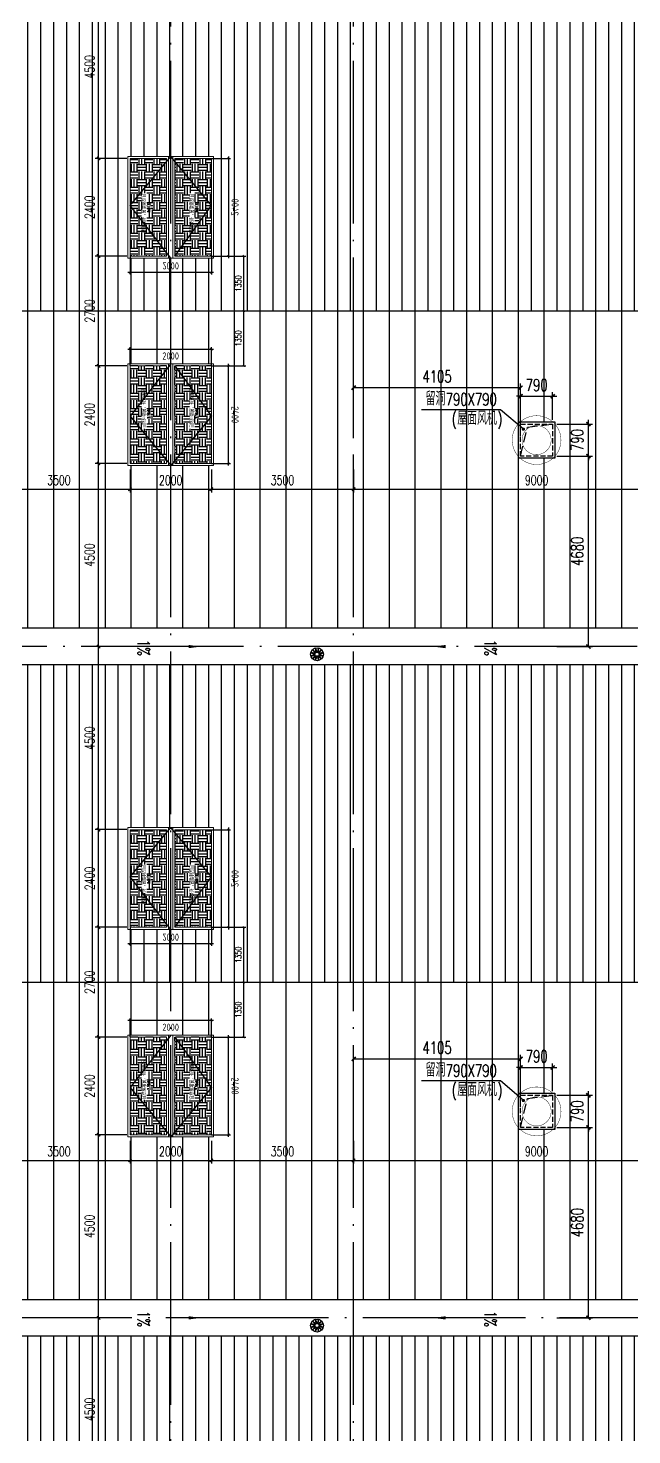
# Model space of a CAD drawing. Extents: x -1313754 to 847533, y 489853 to 941203.
# Drawn here: x 237139 to 251990, y 653694 to 688271 of the extents above; entities that cross this region are included whole.
import ezdxf

# ---------------------------------------------------------------- set-up
doc = ezdxf.new("R2010")
doc.units = 0
doc.header["$LTSCALE"] = 1000
doc.header["$MEASUREMENT"] = 0
for name, pattern in [('DASH', [0.35, 0.25, -0.1]), ('DOTE', [2.42, 2, -0.2, 0.02, -0.2]), ('HIDDEN', [9.525, 6.35, -3.175])]:
    doc.linetypes.add(name, pattern=pattern)
doc.layers.get('Defpoints').update_dxf_attribs({"color": 210})
for name, color, linetype in [('A-AXIS-DOTE', 14, 'DOTE'), ('A-AXIS-DP', 126, 'Continuous'), ('A-AXIS-SYMB', 3, 'Continuous'), ('A-HATCH-2', 251, 'Continuous'), ('A-LIN-V', 9, 'Continuous'), ('A-SFCE', 30, 'Continuous'), ('A-WINDOW', 140, 'Continuous'), ('AS-COLN', 6, 'Continuous'), ('AS-WALL', 40, 'Continuous'), ('AS-结构边线层', 200, 'Continuous'), ('DIM_SYMB', 3, 'Continuous'), ('PUB_TEXT', 7, 'Continuous'), ('SPACE', 7, 'Continuous'), ('SPACE_HATCH', 8, 'Continuous'), ('参考线', 8, 'Continuous'), ('外框', 1, 'HIDDEN'), ('暖通', 7, 'Continuous'), ('虹吸雨水斗', 6, 'Continuous')]:
    doc.layers.add(name, color=color, linetype=linetype)
doc.layers.add('A-加建区域', color=47, linetype='Continuous', plot=False)
doc.layers.add('成型线', color=3, linetype='Continuous', lineweight=18)
doc.styles.add('_TCH_DIM', font='SIMPLEX', dxfattribs={"bigfont": 'GBCBIG'})
doc.styles.add('_TCH_DIM_T3', font='SIMPLEX', dxfattribs={"width": 0.705882, "bigfont": 'GBCBIG'})
doc.styles.add('_TCH_SPACE', font='SIMPLEX', dxfattribs={"height": 5, "bigfont": 'GBCBIG'})
doc.styles.get("Standard").update_dxf_attribs({"font": 'gbenor.shx', "bigfont": 'gbcbig.shx'})
doc.dimstyles.new('_TCH_ARCH&&100', dxfattribs={"dimtxt": 297.5, "dimasz": 100, "dimexe": 100, "dimexo": 100, "dimgap": 126.25, "dimtad": 1, "dimdec": 0, "dimzin": 0, "dimdsep": 46, "dimtxsty": '_TCH_DIM_T3', "dimblk": 'ARCHTICK', "dimcen": 0.09, "dimclrt": 7, "dimazin": 2, "dimtfac": 1, "dimtdec": 0, "dimtix": 1, "dimtmove": 2, "dimatfit": 3, "dimfxl": 0, "dimtolj": 1, "dimtzin": 0, "dimarcsym": 0})
doc.dimstyles.new('_TCH_ARCH&&50', dxfattribs={"dimtxt": 148.75, "dimasz": 50, "dimexe": 50, "dimexo": 50, "dimgap": 63.125, "dimtad": 1, "dimdec": 0, "dimzin": 0, "dimdsep": 46, "dimtxsty": '_TCH_DIM_T3', "dimblk": 'ARCHTICK', "dimcen": 0.09, "dimclrt": 7, "dimazin": 2, "dimtfac": 1, "dimtdec": 0, "dimtix": 1, "dimtmove": 2, "dimatfit": 3, "dimfxl": 0, "dimtolj": 1, "dimtzin": 0, "dimarcsym": 0})
doc.dimstyles.new('_TCH_ARCH&&80', dxfattribs={"dimtxt": 238, "dimasz": 80, "dimexe": 80, "dimexo": 80, "dimgap": 101, "dimtad": 1, "dimdec": 0, "dimzin": 0, "dimdsep": 46, "dimtxsty": '_TCH_DIM_T3', "dimblk": 'ARCHTICK', "dimcen": 0.09, "dimclrt": 7, "dimazin": 2, "dimtfac": 1, "dimtdec": 0, "dimtix": 1, "dimtmove": 2, "dimatfit": 3, "dimfxl": 0, "dimtolj": 1, "dimtzin": 0, "dimarcsym": 0})
pattern_1 = [(90, (-500100, 0), (-317.5, 0), [])]
pattern_2 = [(90, (-500100, 0), (-635, 0), [])]
pattern_3 = [(0, (0, 0), (187.5, 187.5), [187.5, -187.5]), (0, (0, 70.31), (187.5, 187.5), [187.5, -187.5]), (0, (0, 140.62), (187.5, 187.5), [187.5, -187.5]), (90, (23.44, 164.06), (-187.5, 187.5), [187.5, -187.5]), (90, (93.75, 164.06), (-187.5, 187.5), [187.5, -187.5]), (90, (164.06, 164.06), (-187.5, 187.5), [187.5, -187.5])]

# ---------------------------------------------------------------- blocks, each defined once
blk = doc.blocks.new('rrrrrrrrrrrrrrrrrrrrr')
at = {"layer": 'A-HATCH-2'}
h = blk.add_hatch(dxfattribs=at)
h.set_pattern_fill('ANSI31', color=256, scale=200, angle=45)
h.set_pattern_definition(pattern_1)
h.paths.add_polyline_path([(-266220, 681320), (-133684.3, 681320), (-128454.2, 681320), (-128454.2, 689120), (-274689.3, 689120), (-277219.5, 681320), (-262540, 681320)])
h = blk.add_hatch(dxfattribs=at)
h.set_pattern_fill('ANSI31', color=256, scale=400, angle=45)
h.set_pattern_definition(pattern_2)
h.paths.add_polyline_path([(-266220, 681320), (-133684.3, 681320), (-128454.2, 681320), (-128454.2, 673520), (-279749.7, 673520), (-277219.5, 681320), (-262540, 681320)])
h = blk.add_hatch(dxfattribs=at)
h.set_pattern_fill('ANSI31', color=256, scale=200, angle=45)
h.set_pattern_definition(pattern_1)
h.paths.add_polyline_path([(-266220, 664820), (-133684.3, 664820), (-128454.2, 664820), (-128454.2, 672620), (-280041.7, 672620), (-282571.9, 664820), (-262540, 664820)])
h = blk.add_hatch(dxfattribs=at)
h.set_pattern_fill('ANSI31', color=256, scale=400, angle=45)
h.set_pattern_definition(pattern_2)
h.paths.add_polyline_path([(-266220, 664820), (-133684.3, 664820), (-128454.2, 664820), (-128454.2, 657020), (-285102.1, 657020), (-282571.9, 664820), (-262540, 664820)])
h = blk.add_hatch(dxfattribs=at)
h.set_pattern_fill('ANSI31', color=256, scale=200, angle=45)
h.set_pattern_definition(pattern_1)
h.paths.add_polyline_path([(-266220, 648320), (-133684.3, 648320), (-128454.2, 648320), (-128454.2, 656120), (-285554.2, 656120), (-285554.2, 654270), (-285854.2, 654270), (-285854.2, 648345), (-262540, 648320)])
at = {"layer": 'A-LIN-V'}
for points in [[(-128454.2, 673520), (-279749.7, 673520)], [(-280041.7, 672620), (-285102.1, 657020), (-128454.2, 657020)], [(-128454.2, 672620), (-280041.7, 672620)], [(-128454.2, 656120), (-285554.2, 656120)]]:
    blk.add_lwpolyline(points, dxfattribs=at)
at = {"layer": 'A-SFCE'}
for points in [[(-277958.7, 681320), (-128454.2, 681320)], [(-283307.8, 664820), (-128454.2, 664820)]]:
    blk.add_lwpolyline(points, dxfattribs=at)
blk = doc.blocks.new('_ArchTick')
at = {"color": 0, "linetype": 'ByBlock', "const_width": 0.4}
blk.add_lwpolyline([(-0.5, -0.5), (0.5, 0.5)], dxfattribs=at)
blk = doc.blocks.new('44')
at = {"layer": 'A-AXIS-DP', "color": 1}
for p, q in [((280302, 745270), (280302, 747370)), ((277446, 744900), (279946, 744900))]:
    blk.add_line(p, q, dxfattribs=at)
for p, xscale, yscale, zscale, rotation in [((280302, 747320), -50.00000000000003, 50.00000000000003, 50.00000000000001, 270), ((280302, 745320), -50.00000000000001, 50.00000000000001, 50.00000000000001, 90), ((279896, 744900), -50, 50, 50, 180)]:
    blk.add_blockref('_ArchTick', p, dxfattribs=dict(at, xscale=xscale, yscale=yscale, zscale=zscale, rotation=rotation))
at = {"layer": 'A-AXIS-DP', "color": 1, "xscale": -50, "yscale": 50, "zscale": 50}
blk.add_blockref('_ArchTick', (277496, 744900), dxfattribs=at)
at = {"layer": 'A-AXIS-DP', "color": 1, "insert": (278696, 744737), "char_height": 175, "attachment_point": 5, "rotation": 180}
blk.add_mtext('\\A1;2400', dxfattribs=at)
blk.add_wipeout([(277446, 745270), (279946, 745270), (279946, 747370), (277446, 747370)]).dxf.layer = '参考线'
at = {"layer": 'SPACE_HATCH'}
h = blk.add_hatch(dxfattribs=at)
h.set_pattern_fill('土壤', color=1, scale=50, style=0)
h.set_pattern_definition(pattern_3)
h.paths.add_polyline_path([(277496, 746420), (279896, 746420), (279896, 747320), (277496, 747320)])
h.paths.add_polyline_path([(278352, 746904), (279057, 746904), (279057, 747034), (278352, 747034)])
h.paths.add_polyline_path([(278591, 746811), (278817, 746811), (278817, 746895), (278591, 746895)])
h = blk.add_hatch(dxfattribs=at)
h.set_pattern_fill('土壤', color=1, scale=50, style=0)
h.set_pattern_definition(pattern_3)
h.paths.add_polyline_path([(277496, 746220), (279896, 746220), (279896, 745320), (277496, 745320)])
h.paths.add_polyline_path([(278352, 745724), (279057, 745724), (279057, 745854), (278352, 745854)])
h.paths.add_polyline_path([(278591, 745631), (278817, 745631), (278817, 745715), (278591, 745715)])
at = {"layer": 'A-AXIS-DP', "color": 1}
for p, q in [((279906, 747320), (280352, 747320)), ((277496, 745320), (277496, 744850)), ((279896, 745320), (279896, 744850)), ((279906, 745320), (280352, 745320))]:
    blk.add_line(p, q, dxfattribs=at)
at = {"layer": '外框'}
for points in [[(279946, 746320), (278658, 747320), (277446, 746320)], [(279896, 746220), (278658, 745320), (277446, 746320)]]:
    blk.add_lwpolyline(points, dxfattribs=at)
at = {"layer": '成型线'}
for p, q in [((279946, 745270), (279946, 747370)), ((277446, 746370), (279946, 746370)), ((277446, 746270), (279946, 746270)), ((277496, 746420), (279896, 746420)), ((277496, 746220), (279896, 746220))]:
    blk.add_line(p, q, dxfattribs=at)
for points in [[(279946, 745270), (277446, 745270), (277446, 747370), (279946, 747370)], [(277496, 746420), (277496, 747320), (279896, 747320), (279896, 746420)], [(279896, 746220), (279896, 745320), (277496, 745320), (277496, 746220)]]:
    blk.add_lwpolyline(points, dxfattribs=at)
at = {"layer": 'A-AXIS-DP', "color": 1, "insert": (280139, 746320), "char_height": 175, "attachment_point": 5, "rotation": 270}
blk.add_mtext('\\A1;2000', dxfattribs=at)
at = {"layer": 'SPACE', "color": 1, "style": '_TCH_SPACE'}
for p in [(278365, 746930), (278365, 745750)]:
    blk.add_text('自然排烟窗，有效面积', height=96.5, dxfattribs=at).set_placement(p)
at = {"layer": 'SPACE', "color": 1, "style": '_TCH_SPACE', "width": 0.705882}
for s, height, p in [('2.16m', 59.5, (278600, 746828)), ('2', 29.8, (278792, 746863)), ('2.16m', 59.5, (278600, 745648)), ('2', 29.8, (278792, 745683))]:
    blk.add_text(s, height=height, dxfattribs=at).set_placement(p)
blk = doc.blocks.new('*D2266')
at = {"layer": 'A-WINDOW', "color": 0, "lineweight": -2}
for p, q in [((296446, 826270), (296446, 825470)), ((297796, 826270), (297796, 825470)), ((296446, 825520), (297796, 825520))]:
    blk.add_line(p, q, dxfattribs=at)
at = {"layer": 'Defpoints', "color": 0}
for p in [(296446, 826320), (297796, 826320), (297796, 825520)]:
    blk.add_point(p, dxfattribs=at)
at = {"layer": 'A-WINDOW', "color": 0, "lineweight": -2, "xscale": 50, "yscale": 50, "zscale": 50, "rotation": 180}
blk.add_blockref('_ArchTick', (296446, 825520), dxfattribs=at)
at = {"layer": 'A-WINDOW', "color": 0, "lineweight": -2, "xscale": 50, "yscale": 50, "zscale": 50}
blk.add_blockref('_ArchTick', (297796, 825520), dxfattribs=at)
at = {"layer": 'A-WINDOW', "color": 7, "insert": (297121, 825657), "char_height": 148.8, "attachment_point": 5, "style": '_TCH_DIM_T3'}
blk.add_mtext('\\A1;1350', dxfattribs=at)
blk = doc.blocks.new('*D2267')
at = {"layer": 'A-WINDOW', "color": 0, "lineweight": -2}
for p, q in [((297796, 826270), (297796, 825470)), ((299146, 826270), (299146, 825470)), ((297796, 825520), (299146, 825520))]:
    blk.add_line(p, q, dxfattribs=at)
at = {"layer": 'Defpoints', "color": 0}
for p in [(297796, 826320), (299146, 826320), (299146, 825520)]:
    blk.add_point(p, dxfattribs=at)
at = {"layer": 'A-WINDOW', "color": 0, "lineweight": -2, "xscale": 50, "yscale": 50, "zscale": 50, "rotation": 180}
blk.add_blockref('_ArchTick', (297796, 825520), dxfattribs=at)
at = {"layer": 'A-WINDOW', "color": 0, "lineweight": -2, "xscale": 50, "yscale": 50, "zscale": 50}
blk.add_blockref('_ArchTick', (299146, 825520), dxfattribs=at)
at = {"layer": 'A-WINDOW', "color": 7, "insert": (298471, 825657), "char_height": 148.8, "attachment_point": 5, "style": '_TCH_DIM_T3'}
blk.add_mtext('\\A1;1350', dxfattribs=at)
blk = doc.blocks.new('*D2005')
at = {"layer": 'A-AXIS-DP', "color": 0, "lineweight": -2}
for p, q in [((236146, 660920), (236146, 660360)), ((239646, 660920), (239646, 660360)), ((236146, 660440), (239646, 660440))]:
    blk.add_line(p, q, dxfattribs=at)
at = {"layer": 'Defpoints', "color": 0}
for p in [(236146, 661000), (239646, 661000), (239646, 660440)]:
    blk.add_point(p, dxfattribs=at)
at = {"layer": 'A-AXIS-DP', "color": 0, "lineweight": -2, "xscale": 80, "yscale": 80, "zscale": 80, "rotation": 180}
blk.add_blockref('_ArchTick', (236146, 660440), dxfattribs=at)
at = {"layer": 'A-AXIS-DP', "color": 0, "lineweight": -2, "xscale": 80, "yscale": 80, "zscale": 80}
blk.add_blockref('_ArchTick', (239646, 660440), dxfattribs=at)
at = {"layer": 'A-AXIS-DP', "color": 7, "insert": (237896, 660660), "char_height": 238, "attachment_point": 5, "style": '_TCH_DIM_T3'}
blk.add_mtext('\\A1;3500', dxfattribs=at)
blk = doc.blocks.new('*D2006')
at = {"layer": 'A-AXIS-DP', "color": 0, "lineweight": -2}
for p, q in [((239646, 660920), (239646, 660360)), ((241646, 660920), (241646, 660360)), ((239646, 660440), (241646, 660440))]:
    blk.add_line(p, q, dxfattribs=at)
at = {"layer": 'Defpoints', "color": 0}
for p in [(239646, 661000), (241646, 661000), (241646, 660440)]:
    blk.add_point(p, dxfattribs=at)
at = {"layer": 'A-AXIS-DP', "color": 0, "lineweight": -2, "xscale": 80, "yscale": 80, "zscale": 80, "rotation": 180}
blk.add_blockref('_ArchTick', (239646, 660440), dxfattribs=at)
at = {"layer": 'A-AXIS-DP', "color": 0, "lineweight": -2, "xscale": 80, "yscale": 80, "zscale": 80}
blk.add_blockref('_ArchTick', (241646, 660440), dxfattribs=at)
at = {"layer": 'A-AXIS-DP', "color": 7, "insert": (240646, 660660), "char_height": 238, "attachment_point": 5, "style": '_TCH_DIM_T3'}
blk.add_mtext('\\A1;2000', dxfattribs=at)
blk = doc.blocks.new('*D2007')
at = {"layer": 'A-AXIS-DP', "color": 0, "lineweight": -2}
for p, q in [((241646, 660920), (241646, 660360)), ((245146, 660920), (245146, 660360)), ((241646, 660440), (245146, 660440))]:
    blk.add_line(p, q, dxfattribs=at)
at = {"layer": 'Defpoints', "color": 0}
for p in [(241646, 661000), (245146, 661000), (245146, 660440)]:
    blk.add_point(p, dxfattribs=at)
at = {"layer": 'A-AXIS-DP', "color": 0, "lineweight": -2, "xscale": 80, "yscale": 80, "zscale": 80, "rotation": 180}
blk.add_blockref('_ArchTick', (241646, 660440), dxfattribs=at)
at = {"layer": 'A-AXIS-DP', "color": 0, "lineweight": -2, "xscale": 80, "yscale": 80, "zscale": 80}
blk.add_blockref('_ArchTick', (245146, 660440), dxfattribs=at)
at = {"layer": 'A-AXIS-DP', "color": 7, "insert": (243396, 660660), "char_height": 238, "attachment_point": 5, "style": '_TCH_DIM_T3'}
blk.add_mtext('\\A1;3500', dxfattribs=at)
blk = doc.blocks.new('*D2008')
at = {"layer": 'A-AXIS-DP', "color": 0, "lineweight": -2}
for p, q in [((245146, 660920), (245146, 660360)), ((254146, 660920), (254146, 660360)), ((245146, 660440), (254146, 660440))]:
    blk.add_line(p, q, dxfattribs=at)
at = {"layer": 'Defpoints', "color": 0}
for p in [(245146, 661000), (254146, 661000), (254146, 660440)]:
    blk.add_point(p, dxfattribs=at)
at = {"layer": 'A-AXIS-DP', "color": 0, "lineweight": -2, "xscale": 80, "yscale": 80, "zscale": 80, "rotation": 180}
blk.add_blockref('_ArchTick', (245146, 660440), dxfattribs=at)
at = {"layer": 'A-AXIS-DP', "color": 0, "lineweight": -2, "xscale": 80, "yscale": 80, "zscale": 80}
blk.add_blockref('_ArchTick', (254146, 660440), dxfattribs=at)
at = {"layer": 'A-AXIS-DP', "color": 7, "insert": (249646, 660660), "char_height": 238, "attachment_point": 5, "style": '_TCH_DIM_T3'}
blk.add_mtext('\\A1;9000', dxfattribs=at)
blk = doc.blocks.new('*D2035')
at = {"layer": 'A-AXIS-DP', "color": 0, "lineweight": -2}
for p, q in [((236146, 677420), (236146, 676860)), ((239646, 677420), (239646, 676860)), ((236146, 676940), (239646, 676940))]:
    blk.add_line(p, q, dxfattribs=at)
at = {"layer": 'Defpoints', "color": 0}
for p in [(236146, 677500), (239646, 677500), (239646, 676940)]:
    blk.add_point(p, dxfattribs=at)
at = {"layer": 'A-AXIS-DP', "color": 0, "lineweight": -2, "xscale": 80, "yscale": 80, "zscale": 80, "rotation": 180}
blk.add_blockref('_ArchTick', (236146, 676940), dxfattribs=at)
at = {"layer": 'A-AXIS-DP', "color": 0, "lineweight": -2, "xscale": 80, "yscale": 80, "zscale": 80}
blk.add_blockref('_ArchTick', (239646, 676940), dxfattribs=at)
at = {"layer": 'A-AXIS-DP', "color": 7, "insert": (237896, 677160), "char_height": 238, "attachment_point": 5, "style": '_TCH_DIM_T3'}
blk.add_mtext('\\A1;3500', dxfattribs=at)
blk = doc.blocks.new('*D2036')
at = {"layer": 'A-AXIS-DP', "color": 0, "lineweight": -2}
for p, q in [((239646, 677420), (239646, 676860)), ((241646, 677420), (241646, 676860)), ((239646, 676940), (241646, 676940))]:
    blk.add_line(p, q, dxfattribs=at)
at = {"layer": 'Defpoints', "color": 0}
for p in [(239646, 677500), (241646, 677500), (241646, 676940)]:
    blk.add_point(p, dxfattribs=at)
at = {"layer": 'A-AXIS-DP', "color": 0, "lineweight": -2, "xscale": 80, "yscale": 80, "zscale": 80, "rotation": 180}
blk.add_blockref('_ArchTick', (239646, 676940), dxfattribs=at)
at = {"layer": 'A-AXIS-DP', "color": 0, "lineweight": -2, "xscale": 80, "yscale": 80, "zscale": 80}
blk.add_blockref('_ArchTick', (241646, 676940), dxfattribs=at)
at = {"layer": 'A-AXIS-DP', "color": 7, "insert": (240646, 677160), "char_height": 238, "attachment_point": 5, "style": '_TCH_DIM_T3'}
blk.add_mtext('\\A1;2000', dxfattribs=at)
blk = doc.blocks.new('*D2037')
at = {"layer": 'A-AXIS-DP', "color": 0, "lineweight": -2}
for p, q in [((241646, 677420), (241646, 676860)), ((245146, 677420), (245146, 676860)), ((241646, 676940), (245146, 676940))]:
    blk.add_line(p, q, dxfattribs=at)
at = {"layer": 'Defpoints', "color": 0}
for p in [(241646, 677500), (245146, 677500), (245146, 676940)]:
    blk.add_point(p, dxfattribs=at)
at = {"layer": 'A-AXIS-DP', "color": 0, "lineweight": -2, "xscale": 80, "yscale": 80, "zscale": 80, "rotation": 180}
blk.add_blockref('_ArchTick', (241646, 676940), dxfattribs=at)
at = {"layer": 'A-AXIS-DP', "color": 0, "lineweight": -2, "xscale": 80, "yscale": 80, "zscale": 80}
blk.add_blockref('_ArchTick', (245146, 676940), dxfattribs=at)
at = {"layer": 'A-AXIS-DP', "color": 7, "insert": (243396, 677160), "char_height": 238, "attachment_point": 5, "style": '_TCH_DIM_T3'}
blk.add_mtext('\\A1;3500', dxfattribs=at)
blk = doc.blocks.new('*D2038')
at = {"layer": 'A-AXIS-DP', "color": 0, "lineweight": -2}
for p, q in [((245146, 677420), (245146, 676860)), ((254146, 677420), (254146, 676860)), ((245146, 676940), (254146, 676940))]:
    blk.add_line(p, q, dxfattribs=at)
at = {"layer": 'Defpoints', "color": 0}
for p in [(245146, 677500), (254146, 677500), (254146, 676940)]:
    blk.add_point(p, dxfattribs=at)
at = {"layer": 'A-AXIS-DP', "color": 0, "lineweight": -2, "xscale": 80, "yscale": 80, "zscale": 80, "rotation": 180}
blk.add_blockref('_ArchTick', (245146, 676940), dxfattribs=at)
at = {"layer": 'A-AXIS-DP', "color": 0, "lineweight": -2, "xscale": 80, "yscale": 80, "zscale": 80}
blk.add_blockref('_ArchTick', (254146, 676940), dxfattribs=at)
at = {"layer": 'A-AXIS-DP', "color": 7, "insert": (249646, 677160), "char_height": 238, "attachment_point": 5, "style": '_TCH_DIM_T3'}
blk.add_mtext('\\A1;9000', dxfattribs=at)
blk = doc.blocks.new('*D2152')
at = {"layer": 'A-AXIS-DP', "color": 0, "lineweight": -2}
for p, q in [((239566, 689570), (238792, 689570)), ((238872, 685070), (238872, 689570)), ((239566, 685070), (238792, 685070))]:
    blk.add_line(p, q, dxfattribs=at)
at = {"layer": 'Defpoints', "color": 0}
for p in [(238872, 689570), (239646, 689570), (239646, 685070)]:
    blk.add_point(p, dxfattribs=at)
at = {"layer": 'A-AXIS-DP', "color": 0, "lineweight": -2, "xscale": 80, "yscale": 80, "zscale": 80}
for p, rotation in [((238872, 689570), 90), ((238872, 685070), 270)]:
    blk.add_blockref('_ArchTick', p, dxfattribs=dict(at, rotation=rotation))
at = {"layer": 'A-AXIS-DP', "color": 7, "insert": (238652, 687320), "char_height": 238, "attachment_point": 5, "rotation": 90, "style": '_TCH_DIM_T3'}
blk.add_mtext('\\A1;4500', dxfattribs=at)
blk = doc.blocks.new('*D2153')
at = {"layer": 'A-AXIS-DP', "color": 0, "lineweight": -2}
for p, q in [((239566, 685070), (238792, 685070)), ((238872, 682670), (238872, 685070)), ((239566, 682670), (238792, 682670))]:
    blk.add_line(p, q, dxfattribs=at)
at = {"layer": 'Defpoints', "color": 0}
for p in [(238872, 685070), (239646, 685070), (239646, 682670)]:
    blk.add_point(p, dxfattribs=at)
at = {"layer": 'A-AXIS-DP', "color": 0, "lineweight": -2, "xscale": 80, "yscale": 80, "zscale": 80}
for p, rotation in [((238872, 685070), 90), ((238872, 682670), 270)]:
    blk.add_blockref('_ArchTick', p, dxfattribs=dict(at, rotation=rotation))
at = {"layer": 'A-AXIS-DP', "color": 7, "insert": (238652, 683870), "char_height": 238, "attachment_point": 5, "rotation": 90, "style": '_TCH_DIM_T3'}
blk.add_mtext('\\A1;2400', dxfattribs=at)
blk = doc.blocks.new('*D2154')
at = {"layer": 'A-AXIS-DP', "color": 0, "lineweight": -2}
for p, q in [((239566, 682670), (238792, 682670)), ((238872, 679970), (238872, 682670)), ((239566, 679970), (238792, 679970))]:
    blk.add_line(p, q, dxfattribs=at)
at = {"layer": 'Defpoints', "color": 0}
for p in [(238872, 682670), (239646, 682670), (239646, 679970)]:
    blk.add_point(p, dxfattribs=at)
at = {"layer": 'A-AXIS-DP', "color": 0, "lineweight": -2, "xscale": 80, "yscale": 80, "zscale": 80}
for p, rotation in [((238872, 682670), 90), ((238872, 679970), 270)]:
    blk.add_blockref('_ArchTick', p, dxfattribs=dict(at, rotation=rotation))
at = {"layer": 'A-AXIS-DP', "color": 7, "insert": (238652, 681320), "char_height": 238, "attachment_point": 5, "rotation": 90, "style": '_TCH_DIM_T3'}
blk.add_mtext('\\A1;2700', dxfattribs=at)
blk = doc.blocks.new('*D2155')
at = {"layer": 'A-AXIS-DP', "color": 0, "lineweight": -2}
for p, q in [((239566, 679970), (238792, 679970)), ((238872, 677570), (238872, 679970)), ((239566, 677570), (238792, 677570))]:
    blk.add_line(p, q, dxfattribs=at)
at = {"layer": 'Defpoints', "color": 0}
for p in [(238872, 679970), (239646, 679970), (239646, 677570)]:
    blk.add_point(p, dxfattribs=at)
at = {"layer": 'A-AXIS-DP', "color": 0, "lineweight": -2, "xscale": 80, "yscale": 80, "zscale": 80}
for p, rotation in [((238872, 679970), 90), ((238872, 677570), 270)]:
    blk.add_blockref('_ArchTick', p, dxfattribs=dict(at, rotation=rotation))
at = {"layer": 'A-AXIS-DP', "color": 7, "insert": (238652, 678770), "char_height": 238, "attachment_point": 5, "rotation": 90, "style": '_TCH_DIM_T3'}
blk.add_mtext('\\A1;2400', dxfattribs=at)
blk = doc.blocks.new('*D2156')
at = {"layer": 'A-AXIS-DP', "color": 0, "lineweight": -2}
for p, q in [((239566, 677570), (238792, 677570)), ((238872, 673070), (238872, 677570)), ((239566, 673070), (238792, 673070))]:
    blk.add_line(p, q, dxfattribs=at)
at = {"layer": 'Defpoints', "color": 0}
for p in [(238872, 677570), (239646, 677570), (239646, 673070)]:
    blk.add_point(p, dxfattribs=at)
at = {"layer": 'A-AXIS-DP', "color": 0, "lineweight": -2, "xscale": 80, "yscale": 80, "zscale": 80}
for p, rotation in [((238872, 677570), 90), ((238872, 673070), 270)]:
    blk.add_blockref('_ArchTick', p, dxfattribs=dict(at, rotation=rotation))
at = {"layer": 'A-AXIS-DP', "color": 7, "insert": (238652, 675320), "char_height": 238, "attachment_point": 5, "rotation": 90, "style": '_TCH_DIM_T3'}
blk.add_mtext('\\A1;4500', dxfattribs=at)
blk = doc.blocks.new('*D2157')
at = {"layer": 'A-AXIS-DP', "color": 0, "lineweight": -2}
for p, q in [((239566, 673070), (238792, 673070)), ((238872, 668570), (238872, 673070)), ((239566, 668570), (238792, 668570))]:
    blk.add_line(p, q, dxfattribs=at)
at = {"layer": 'Defpoints', "color": 0}
for p in [(238872, 673070), (239646, 673070), (239646, 668570)]:
    blk.add_point(p, dxfattribs=at)
at = {"layer": 'A-AXIS-DP', "color": 0, "lineweight": -2, "xscale": 80, "yscale": 80, "zscale": 80}
for p, rotation in [((238872, 673070), 90), ((238872, 668570), 270)]:
    blk.add_blockref('_ArchTick', p, dxfattribs=dict(at, rotation=rotation))
at = {"layer": 'A-AXIS-DP', "color": 7, "insert": (238652, 670820), "char_height": 238, "attachment_point": 5, "rotation": 90, "style": '_TCH_DIM_T3'}
blk.add_mtext('\\A1;4500', dxfattribs=at)
blk = doc.blocks.new('*D2158')
at = {"layer": 'A-AXIS-DP', "color": 0, "lineweight": -2}
for p, q in [((239566, 668570), (238792, 668570)), ((238872, 666170), (238872, 668570)), ((239566, 666170), (238792, 666170))]:
    blk.add_line(p, q, dxfattribs=at)
at = {"layer": 'Defpoints', "color": 0}
for p in [(238872, 668570), (239646, 668570), (239646, 666170)]:
    blk.add_point(p, dxfattribs=at)
at = {"layer": 'A-AXIS-DP', "color": 0, "lineweight": -2, "xscale": 80, "yscale": 80, "zscale": 80}
for p, rotation in [((238872, 668570), 90), ((238872, 666170), 270)]:
    blk.add_blockref('_ArchTick', p, dxfattribs=dict(at, rotation=rotation))
at = {"layer": 'A-AXIS-DP', "color": 7, "insert": (238652, 667370), "char_height": 238, "attachment_point": 5, "rotation": 90, "style": '_TCH_DIM_T3'}
blk.add_mtext('\\A1;2400', dxfattribs=at)
blk = doc.blocks.new('*D2159')
at = {"layer": 'A-AXIS-DP', "color": 0, "lineweight": -2}
for p, q in [((239566, 666170), (238792, 666170)), ((238872, 663470), (238872, 666170)), ((239566, 663470), (238792, 663470))]:
    blk.add_line(p, q, dxfattribs=at)
at = {"layer": 'Defpoints', "color": 0}
for p in [(238872, 666170), (239646, 666170), (239646, 663470)]:
    blk.add_point(p, dxfattribs=at)
at = {"layer": 'A-AXIS-DP', "color": 0, "lineweight": -2, "xscale": 80, "yscale": 80, "zscale": 80}
for p, rotation in [((238872, 666170), 90), ((238872, 663470), 270)]:
    blk.add_blockref('_ArchTick', p, dxfattribs=dict(at, rotation=rotation))
at = {"layer": 'A-AXIS-DP', "color": 7, "insert": (238652, 664820), "char_height": 238, "attachment_point": 5, "rotation": 90, "style": '_TCH_DIM_T3'}
blk.add_mtext('\\A1;2700', dxfattribs=at)
blk = doc.blocks.new('*D2160')
at = {"layer": 'A-AXIS-DP', "color": 0, "lineweight": -2}
for p, q in [((239566, 663470), (238792, 663470)), ((238872, 661070), (238872, 663470)), ((239566, 661070), (238792, 661070))]:
    blk.add_line(p, q, dxfattribs=at)
at = {"layer": 'Defpoints', "color": 0}
for p in [(238872, 663470), (239646, 663470), (239646, 661070)]:
    blk.add_point(p, dxfattribs=at)
at = {"layer": 'A-AXIS-DP', "color": 0, "lineweight": -2, "xscale": 80, "yscale": 80, "zscale": 80}
for p, rotation in [((238872, 663470), 90), ((238872, 661070), 270)]:
    blk.add_blockref('_ArchTick', p, dxfattribs=dict(at, rotation=rotation))
at = {"layer": 'A-AXIS-DP', "color": 7, "insert": (238652, 662270), "char_height": 238, "attachment_point": 5, "rotation": 90, "style": '_TCH_DIM_T3'}
blk.add_mtext('\\A1;2400', dxfattribs=at)
blk = doc.blocks.new('*D2161')
at = {"layer": 'A-AXIS-DP', "color": 0, "lineweight": -2}
for p, q in [((239566, 661070), (238792, 661070)), ((238872, 656570), (238872, 661070)), ((239566, 656570), (238792, 656570))]:
    blk.add_line(p, q, dxfattribs=at)
at = {"layer": 'Defpoints', "color": 0}
for p in [(238872, 661070), (239646, 661070), (239646, 656570)]:
    blk.add_point(p, dxfattribs=at)
at = {"layer": 'A-AXIS-DP', "color": 0, "lineweight": -2, "xscale": 80, "yscale": 80, "zscale": 80}
for p, rotation in [((238872, 661070), 90), ((238872, 656570), 270)]:
    blk.add_blockref('_ArchTick', p, dxfattribs=dict(at, rotation=rotation))
at = {"layer": 'A-AXIS-DP', "color": 7, "insert": (238652, 658820), "char_height": 238, "attachment_point": 5, "rotation": 90, "style": '_TCH_DIM_T3'}
blk.add_mtext('\\A1;4500', dxfattribs=at)
blk = doc.blocks.new('*D2162')
at = {"layer": 'A-AXIS-DP', "color": 0, "lineweight": -2}
for p, q in [((239566, 656570), (238792, 656570)), ((238872, 652070), (238872, 656570)), ((239566, 652070), (238792, 652070))]:
    blk.add_line(p, q, dxfattribs=at)
at = {"layer": 'Defpoints', "color": 0}
for p in [(238872, 656570), (239646, 656570), (239646, 652070)]:
    blk.add_point(p, dxfattribs=at)
at = {"layer": 'A-AXIS-DP', "color": 0, "lineweight": -2, "xscale": 80, "yscale": 80, "zscale": 80}
for p, rotation in [((238872, 656570), 90), ((238872, 652070), 270)]:
    blk.add_blockref('_ArchTick', p, dxfattribs=dict(at, rotation=rotation))
at = {"layer": 'A-AXIS-DP', "color": 7, "insert": (238652, 654320), "char_height": 238, "attachment_point": 5, "rotation": 90, "style": '_TCH_DIM_T3'}
blk.add_mtext('\\A1;4500', dxfattribs=at)
blk = doc.blocks.new('dote')
at = {"layer": 'A-AXIS-DOTE', "ltscale": 2}
for p, q in [((-38617.8, -169748.9), (-38617.8, -75950)), ((-34117.8, -169748.9), (-34117.8, -75950)), ((98696.4, -131750), (-75513.6, -131750)), ((100786.4, -148250), (-75513.6, -148250))]:
    blk.add_line(p, q, dxfattribs=at)
blk = doc.blocks.new('*D138')
at = {"layer": 'A-AXIS-DP', "color": 0, "lineweight": -2}
for p, q in [((-495, 395), (-1374, 395)), ((-1274, 395), (-1274, 495)), ((-1274, 395), (-1274, -395)), ((-495, -395), (-1374, -395)), ((-1274, -395), (-1274, -495))]:
    blk.add_line(p, q, dxfattribs=at)
at = {"layer": 'Defpoints', "color": 0}
for p in [(-395, 395), (-1274, -395), (-395, -395)]:
    blk.add_point(p, dxfattribs=at)
at = {"layer": 'A-AXIS-DP', "color": 0, "lineweight": -2, "xscale": 100, "yscale": 100, "zscale": 100}
for p, rotation in [((-1274, 395), 270), ((-1274, -395), 90)]:
    blk.add_blockref('_ArchTick', p, dxfattribs=dict(at, rotation=rotation))
at = {"layer": 'A-AXIS-DP', "color": 7, "insert": (-999, 0), "char_height": 297.5, "attachment_point": 5, "rotation": 270, "style": '_TCH_DIM_T3'}
blk.add_mtext('\\A1;790', dxfattribs=at)
blk = doc.blocks.new('*D139')
at = {"layer": 'A-AXIS-DP', "color": 0, "lineweight": -2}
for p, q in [((-395, -495), (-395, -1178)), ((395, -495), (395, -1178)), ((-395, -1078), (-495, -1078)), ((395, -1078), (-395, -1078)), ((395, -1078), (495, -1078))]:
    blk.add_line(p, q, dxfattribs=at)
at = {"layer": 'Defpoints', "color": 0}
for p in [(-395, -395), (395, -395), (-395, -1078)]:
    blk.add_point(p, dxfattribs=at)
at = {"layer": 'A-AXIS-DP', "color": 0, "lineweight": -2, "xscale": 100, "yscale": 100, "zscale": 100}
blk.add_blockref('_ArchTick', (-395, -1078), dxfattribs=at)
at = {"layer": 'A-AXIS-DP', "color": 0, "lineweight": -2, "xscale": 100, "yscale": 100, "zscale": 100, "rotation": 180}
blk.add_blockref('_ArchTick', (395, -1078), dxfattribs=at)
at = {"layer": 'A-AXIS-DP', "color": 7, "insert": (0, -1353), "char_height": 297.5, "attachment_point": 5, "rotation": 180, "style": '_TCH_DIM_T3'}
blk.add_mtext('\\A1;790', dxfattribs=at)
blk = doc.blocks.new('*D2455')
at = {"layer": 'A-AXIS-DP', "color": 0, "lineweight": -2}
for p, q in [((245146, 678245), (245146, 679535)), ((249251, 678245), (249251, 679535)), ((245146, 679435), (249251, 679435))]:
    blk.add_line(p, q, dxfattribs=at)
at = {"layer": 'Defpoints', "color": 0}
for p in [(249251, 679435), (245146, 678145), (249251, 678145)]:
    blk.add_point(p, dxfattribs=at)
at = {"layer": 'A-AXIS-DP', "color": 0, "lineweight": -2, "xscale": 100, "yscale": 100, "zscale": 100, "rotation": 180}
blk.add_blockref('_ArchTick', (245146, 679435), dxfattribs=at)
at = {"layer": 'A-AXIS-DP', "color": 0, "lineweight": -2, "xscale": 100, "yscale": 100, "zscale": 100}
blk.add_blockref('_ArchTick', (249251, 679435), dxfattribs=at)
at = {"layer": 'A-AXIS-DP', "color": 7, "insert": (247198, 679710), "char_height": 297.5, "attachment_point": 5, "style": '_TCH_DIM_T3'}
blk.add_mtext('\\A1;4105', dxfattribs=at)
blk = doc.blocks.new('*D2461')
at = {"layer": 'A-AXIS-DP', "color": 0, "lineweight": -2}
for p, q in [((250141, 677750), (251020, 677750)), ((250920, 673070), (250920, 677750)), ((250141, 673070), (251020, 673070))]:
    blk.add_line(p, q, dxfattribs=at)
at = {"layer": 'Defpoints', "color": 0}
for p in [(250041, 677750), (250920, 677750), (250041, 673070)]:
    blk.add_point(p, dxfattribs=at)
at = {"layer": 'A-AXIS-DP', "color": 0, "lineweight": -2, "xscale": 100, "yscale": 100, "zscale": 100}
for p, rotation in [((250920, 677750), 90), ((250920, 673070), 270)]:
    blk.add_blockref('_ArchTick', p, dxfattribs=dict(at, rotation=rotation))
at = {"layer": 'A-AXIS-DP', "color": 7, "insert": (250645, 675410), "char_height": 297.5, "attachment_point": 5, "rotation": 90, "style": '_TCH_DIM_T3'}
blk.add_mtext('\\A1;4680', dxfattribs=at)
blk = doc.blocks.new('*D2462')
at = {"layer": 'A-AXIS-DP', "color": 0, "lineweight": -2}
for p, q in [((245146, 661745), (245146, 663035)), ((245146, 662935), (249251, 662935)), ((249251, 661745), (249251, 663035))]:
    blk.add_line(p, q, dxfattribs=at)
at = {"layer": 'Defpoints', "color": 0}
for p in [(249251, 662935), (245146, 661645), (249251, 661645)]:
    blk.add_point(p, dxfattribs=at)
at = {"layer": 'A-AXIS-DP', "color": 0, "lineweight": -2, "xscale": 100, "yscale": 100, "zscale": 100, "rotation": 180}
blk.add_blockref('_ArchTick', (245146, 662935), dxfattribs=at)
at = {"layer": 'A-AXIS-DP', "color": 0, "lineweight": -2, "xscale": 100, "yscale": 100, "zscale": 100}
blk.add_blockref('_ArchTick', (249251, 662935), dxfattribs=at)
at = {"layer": 'A-AXIS-DP', "color": 7, "insert": (247198, 663210), "char_height": 297.5, "attachment_point": 5, "style": '_TCH_DIM_T3'}
blk.add_mtext('\\A1;4105', dxfattribs=at)
blk = doc.blocks.new('*D2463')
at = {"layer": 'A-AXIS-DP', "color": 0, "lineweight": -2}
for p, q in [((250141, 661250), (251020, 661250)), ((250920, 656570), (250920, 661250)), ((250141, 656570), (251020, 656570))]:
    blk.add_line(p, q, dxfattribs=at)
at = {"layer": 'Defpoints', "color": 0}
for p in [(250041, 661250), (250920, 661250), (250041, 656570)]:
    blk.add_point(p, dxfattribs=at)
at = {"layer": 'A-AXIS-DP', "color": 0, "lineweight": -2, "xscale": 100, "yscale": 100, "zscale": 100}
for p, rotation in [((250920, 661250), 90), ((250920, 656570), 270)]:
    blk.add_blockref('_ArchTick', p, dxfattribs=dict(at, rotation=rotation))
at = {"layer": 'A-AXIS-DP', "color": 7, "insert": (250645, 658910), "char_height": 297.5, "attachment_point": 5, "rotation": 90, "style": '_TCH_DIM_T3'}
blk.add_mtext('\\A1;4680', dxfattribs=at)
blk = doc.blocks.new('“奔腾”虹吸雨水斗')
at = {"layer": '虹吸雨水斗', "lineweight": 25}
for p, q in [((946944, 86685), (947028, 86658)), ((947032, 86673), (946946, 86692)), ((946982, 86753), (947040, 86688)), ((947052, 86699), (946987, 86758)), ((947048, 86793), (947066, 86707)), ((947082, 86711), (947055, 86795)), ((947125, 86795), (947098, 86711)), ((947114, 86707), (947132, 86793)), ((947194, 86758), (947128, 86699)), ((947140, 86688), (947199, 86753)), ((947234, 86692), (947148, 86673)), ((947152, 86658), (947236, 86685)), ((947028, 86641), (946944, 86614)), ((946946, 86607), (947032, 86625)), ((947040, 86611), (946982, 86546)), ((946987, 86541), (947052, 86600)), ((947066, 86592), (947048, 86506)), ((947055, 86504), (947082, 86587)), ((947098, 86587), (947125, 86504)), ((947132, 86506), (947114, 86592)), ((947128, 86600), (947194, 86541)), ((947199, 86546), (947140, 86611)), ((947148, 86625), (947234, 86607)), ((947236, 86614), (947152, 86641))]:
    blk.add_line(p, q, dxfattribs=at)
for radius in [150, 47.6]:
    blk.add_circle((947090, 86649), radius, dxfattribs=at)
for centre, start, end in [((947034, 86682), 261.6382, 38.3675), ((947057, 86706), 231.6382, 8.3675), ((947090, 86715), 201.6382, 338.3675), ((947123, 86706), 171.6382, 308.3675), ((947147, 86682), 141.6382, 278.3675), ((947025, 86649), 291.6382, 68.3675), ((947034, 86617), 321.6382, 98.3675), ((947057, 86593), 351.6382, 128.3675), ((947090, 86584), 21.6382, 158.3675), ((947123, 86593), 51.6382, 188.3675), ((947147, 86617), 81.6382, 218.3675), ((947155, 86649), 111.6382, 248.3675)]:
    blk.add_arc(centre, 8.82, start, end, dxfattribs=at)
blk = doc.blocks.new('w4234233')
at = {"layer": 'A-AXIS-SYMB'}
for points in [[(355546, 826830, 0, 0, 0), (355546, 825680, 0, 80, 0), (355546, 825980, 0, 0, 0)], [(355546, 818810, 0, 0, 0), (355546, 819960, 0, 80, 0), (355546, 819660, 0, 0, 0)]]:
    blk.add_lwpolyline(points, format="xyseb", dxfattribs=at)
at = {"layer": 'PUB_TEXT', "style": '_TCH_DIM', "width": 0.705882}
for p in [(355376, 826935), (355376, 818407)]:
    blk.add_text('1%%%', height=297.5, dxfattribs=at).set_placement(p)
blk = doc.blocks.new('21321423')
at = {"layer": 'A-加建区域', "rotation": 270}
for p in [(-578574, 1028616), (-578574, 1012116)]:
    blk.add_blockref('w4234233', p, dxfattribs=at)
at = {"layer": '虹吸雨水斗', "xscale": 1.061320754715, "yscale": 1.061320754715, "zscale": 1.061320754715}
for p in [(-760921, 580919), (-760921, 564419)]:
    blk.add_blockref('“奔腾”虹吸雨水斗', p, dxfattribs=at)
blk = doc.blocks.new('eeee')
at = {"layer": 'A-LIN-V'}
blk.add_blockref('44', (16550, 81000), dxfattribs=at)
at = {"layer": 'A-LIN-V', "xscale": -0.9999999999999998}
blk.add_blockref('44', (579041.6, 81000), dxfattribs=at)
at = {"layer": 'A-WINDOW', "color": 1}
for p1, p2, picture, middle in [((296445.9, 826320), (297795.8, 826320), '*D2266', (297120.8, 825657.5)), ((297795.8, 826320), (299145.8, 826320), '*D2267', (298470.8, 825657.5))]:
    dim = blk.add_aligned_dim(p1=p1, p2=p2, distance=-800, dimstyle='_TCH_ARCH&&50', dxfattribs=at)
    dim.commit()
    dim.dimension.update_dxf_attribs({"geometry": picture, "text_midpoint": middle})
blk = doc.blocks.new('423432432222')
at = {"layer": 'A-WINDOW', "rotation": 90}
blk.add_blockref('eeee', (1193916, 416524), dxfattribs=at)
blk = doc.blocks.new('242343243')
at = {"layer": 'A-WINDOW'}
for p in [(-125950, -33000), (-125950, -49500)]:
    blk.add_blockref('423432432222', p, dxfattribs=at)
at = {"layer": 'A-AXIS-DP'}
for p1, p2, distance, picture, middle in [((245145.8, 677500), (254145.8, 677500), -560, '*D2038', (249645.8, 677160)), ((245145.8, 661000), (254145.8, 661000), -560, '*D2008', (249645.8, 660660)), ((239645.9, 652070), (239645.9, 656570), 774.3, '*D2162', (238651.6, 654320))]:
    dim = blk.add_aligned_dim(p1=p1, p2=p2, distance=distance, dimstyle='_TCH_ARCH&&80', dxfattribs=at)
    dim.commit()
    dim.dimension.update_dxf_attribs({"geometry": picture, "text_midpoint": middle})
for p1, p2, distance, picture, middle in [((239645.9, 685070), (239645.9, 689570), 774.3, '*D2152', (238651.6, 687320)), ((239645.9, 682670), (239645.9, 685070), 774.3, '*D2153', (238651.6, 683870)), ((239645.9, 679970), (239645.9, 682670), 774.3, '*D2154', (238651.6, 681320)), ((239645.9, 677570), (239645.9, 679970), 774.3, '*D2155', (238651.6, 678770)), ((236145.8, 677500), (239645.9, 677500), -560, '*D2035', (237895.9, 677160)), ((239645.9, 673070), (239645.9, 677570), 774.3, '*D2156', (238651.6, 675320)), ((239645.9, 677500), (241645.9, 677500), -560, '*D2036', (240645.9, 677160)), ((241645.9, 677500), (245145.8, 677500), -560, '*D2037', (243395.9, 677160)), ((239645.9, 668570), (239645.9, 673070), 774.3, '*D2157', (238651.6, 670820)), ((239645.9, 666170), (239645.9, 668570), 774.3, '*D2158', (238651.6, 667370)), ((239645.9, 663470), (239645.9, 666170), 774.3, '*D2159', (238651.6, 664820)), ((239645.9, 661070), (239645.9, 663470), 774.3, '*D2160', (238651.6, 662270)), ((239645.9, 656570), (239645.9, 661070), 774.3, '*D2161', (238651.6, 658820)), ((236145.8, 661000), (239645.9, 661000), -560, '*D2005', (237895.9, 660660)), ((239645.9, 661000), (241645.9, 661000), -560, '*D2006', (240645.9, 660660)), ((241645.9, 661000), (245145.8, 661000), -560, '*D2007', (243395.9, 660660))]:
    dim = blk.add_aligned_dim(p1=p1, p2=p2, distance=distance, dimstyle='_TCH_ARCH&&80', dxfattribs=at)
    dim.commit()
    dim.dimension.update_dxf_attribs({"geometry": picture, "text_midpoint": middle})
blk = doc.blocks.new('fengji')
at = {"layer": 'DIM_SYMB'}
blk.add_line((884.2, -747.9), (2834.2, -747.9), dxfattribs=at)
at = {"layer": 'DIM_SYMB', "color": 7, "style": '_TCH_DIM', "width": 0.705882}
for s, p in [(')', (967.7, -372.9)), ('(', (2090.7, -372.9)), ('790X790', (2237.7, -852.9))]:
    blk.add_text(s, height=297.5, rotation=180, dxfattribs=at).set_placement(p)
at = {"layer": 'DIM_SYMB', "color": 7, "style": '_TCH_DIM'}
for s, p in [('屋面风机', (1950.7, -372.9)), ('留洞', (2729.2, -852.9))]:
    blk.add_text(s, height=337.59, rotation=180, dxfattribs=at).set_placement(p)
blk.add_wipeout([(-445, 445), (445, 445), (445, -445), (-445, -445)]).dxf.layer = '参考线'
at = {"layer": 'A-HATCH-2', "const_width": 10}
for points in [[(0, -600.2, -1), (0, 600.2, -1)], [(0, -600.2, 1), (0, 600.2, 1)]]:
    blk.add_lwpolyline(points, format="xyb", dxfattribs=at)
at = {"layer": 'A-HATCH-2', "linetype": 'DASH', "const_width": 10}
for points in [[(0, -358.3, -1), (0, 358.3, -1)], [(0, -358.3, 1), (0, 358.3, 1)]]:
    blk.add_lwpolyline(points, format="xyb", dxfattribs=at)
at = {"layer": 'AS-COLN', "ltscale": 0.5}
blk.add_lwpolyline([(-445, 445), (445, 445), (445, -445), (-445, -445)], close=True, dxfattribs=at)
at = {"layer": 'AS-COLN', "linetype": 'DASH', "ltscale": 0.5}
blk.add_lwpolyline([(-395, 395), (395, 395), (395, -395), (-395, -395)], close=True, dxfattribs=at)
at = {"layer": 'AS-结构边线层', "linetype": 'DASH'}
blk.add_lwpolyline([(395, 395), (225.4, -315), (-395, -395)], dxfattribs=at)
at = {"layer": 'DIM_SYMB'}
blk.add_line((324.2, -267.9), (884.2, -747.9), dxfattribs=at)
at = {"layer": 'DIM_SYMB', "const_width": 40}
blk.add_lwpolyline([(310.3, -253.5, -1), (338.1, -282.3, -1)], format="xyb", close=True, dxfattribs=at)
at = {"layer": 'A-AXIS-DP'}
for p1, distance, picture, middle in [((-395, 395), -879.2, '*D138', (-999.2, 0)), ((395, -395), 682.9, '*D139', (0, -1352.9))]:
    dim = blk.add_aligned_dim(p1=p1, p2=(-395, -395), distance=distance, dimstyle='_TCH_ARCH&&100', dxfattribs=at)
    dim.commit()
    dim.dimension.update_dxf_attribs({"geometry": picture, "text_midpoint": middle})
blk = doc.blocks.new('2312321321')
at = {"layer": '暖通', "rotation": 180}
for p in [(249645.8, 678145), (249645.8, 661645)]:
    blk.add_blockref('fengji', p, dxfattribs=at)
at = {"layer": 'A-AXIS-DP'}
for p1, p2, distance, picture, middle in [((245145.8, 678145), (249250.8, 678145), 1290, '*D2455', (247198.3, 679710)), ((250040.8, 673070), (250040.8, 677750), -879.2, '*D2461', (250645, 675410)), ((245145.8, 661645), (249250.8, 661645), 1290, '*D2462', (247198.3, 663210)), ((250040.8, 656570), (250040.8, 661250), -879.2, '*D2463', (250645, 658910))]:
    dim = blk.add_aligned_dim(p1=p1, p2=p2, distance=distance, dimstyle='_TCH_ARCH&&100', dxfattribs=at)
    dim.commit()
    dim.dimension.update_dxf_attribs({"geometry": picture, "text_midpoint": middle})

msp = doc.modelspace()

# ---------------------------------------------------------------- block references
msp.add_blockref('rrrrrrrrrrrrrrrrrrrrr', (500100, 0))

# ---------------------------------------------------------------- next in the draw order: block references
at = {"layer": 'A-WINDOW'}
msp.add_blockref('242343243', (0, 0), dxfattribs=at)

# ---------------------------------------------------------------- next in the draw order: block references
at = {"layer": 'AS-WALL'}
msp.add_blockref('dote', (279263.6, 804820), dxfattribs=at)

# ---------------------------------------------------------------- next in the draw order: block references
at = {"layer": '暖通', "color": 7}
msp.add_blockref('2312321321', (0, 0), dxfattribs=at)

# ---------------------------------------------------------------- next in the draw order: block references
at = {"layer": '虹吸雨水斗', "linetype": 'Continuous'}
msp.add_blockref('21321423', (0, 0), dxfattribs=at)

doc.saveas('drawing.dxf')
